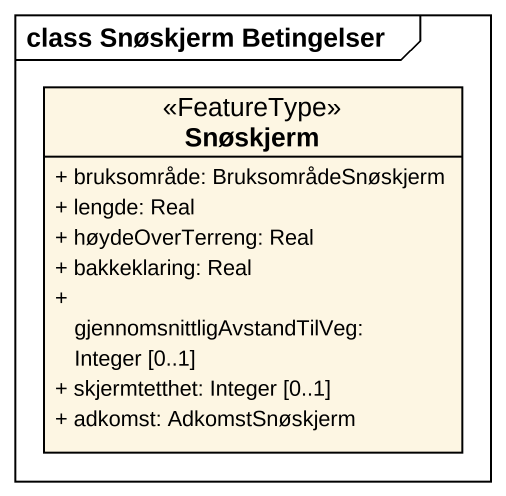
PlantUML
@startuml
mainframe class Snøskjerm Betingelser
hide circle
hide empty members
skinparam classAttributeIconSize 0
class Snøskjerm <<FeatureType>> {
  + bruksområde: BruksområdeSnøskjerm
  + lengde: Real
  + høydeOverTerreng: Real
  + bakkeklaring: Real
  + gjennomsnittligAvstandTilVeg: Integer [0..1]
  + skjermtetthet: Integer [0..1]
  + adkomst: AdkomstSnøskjerm
}
@enduml
